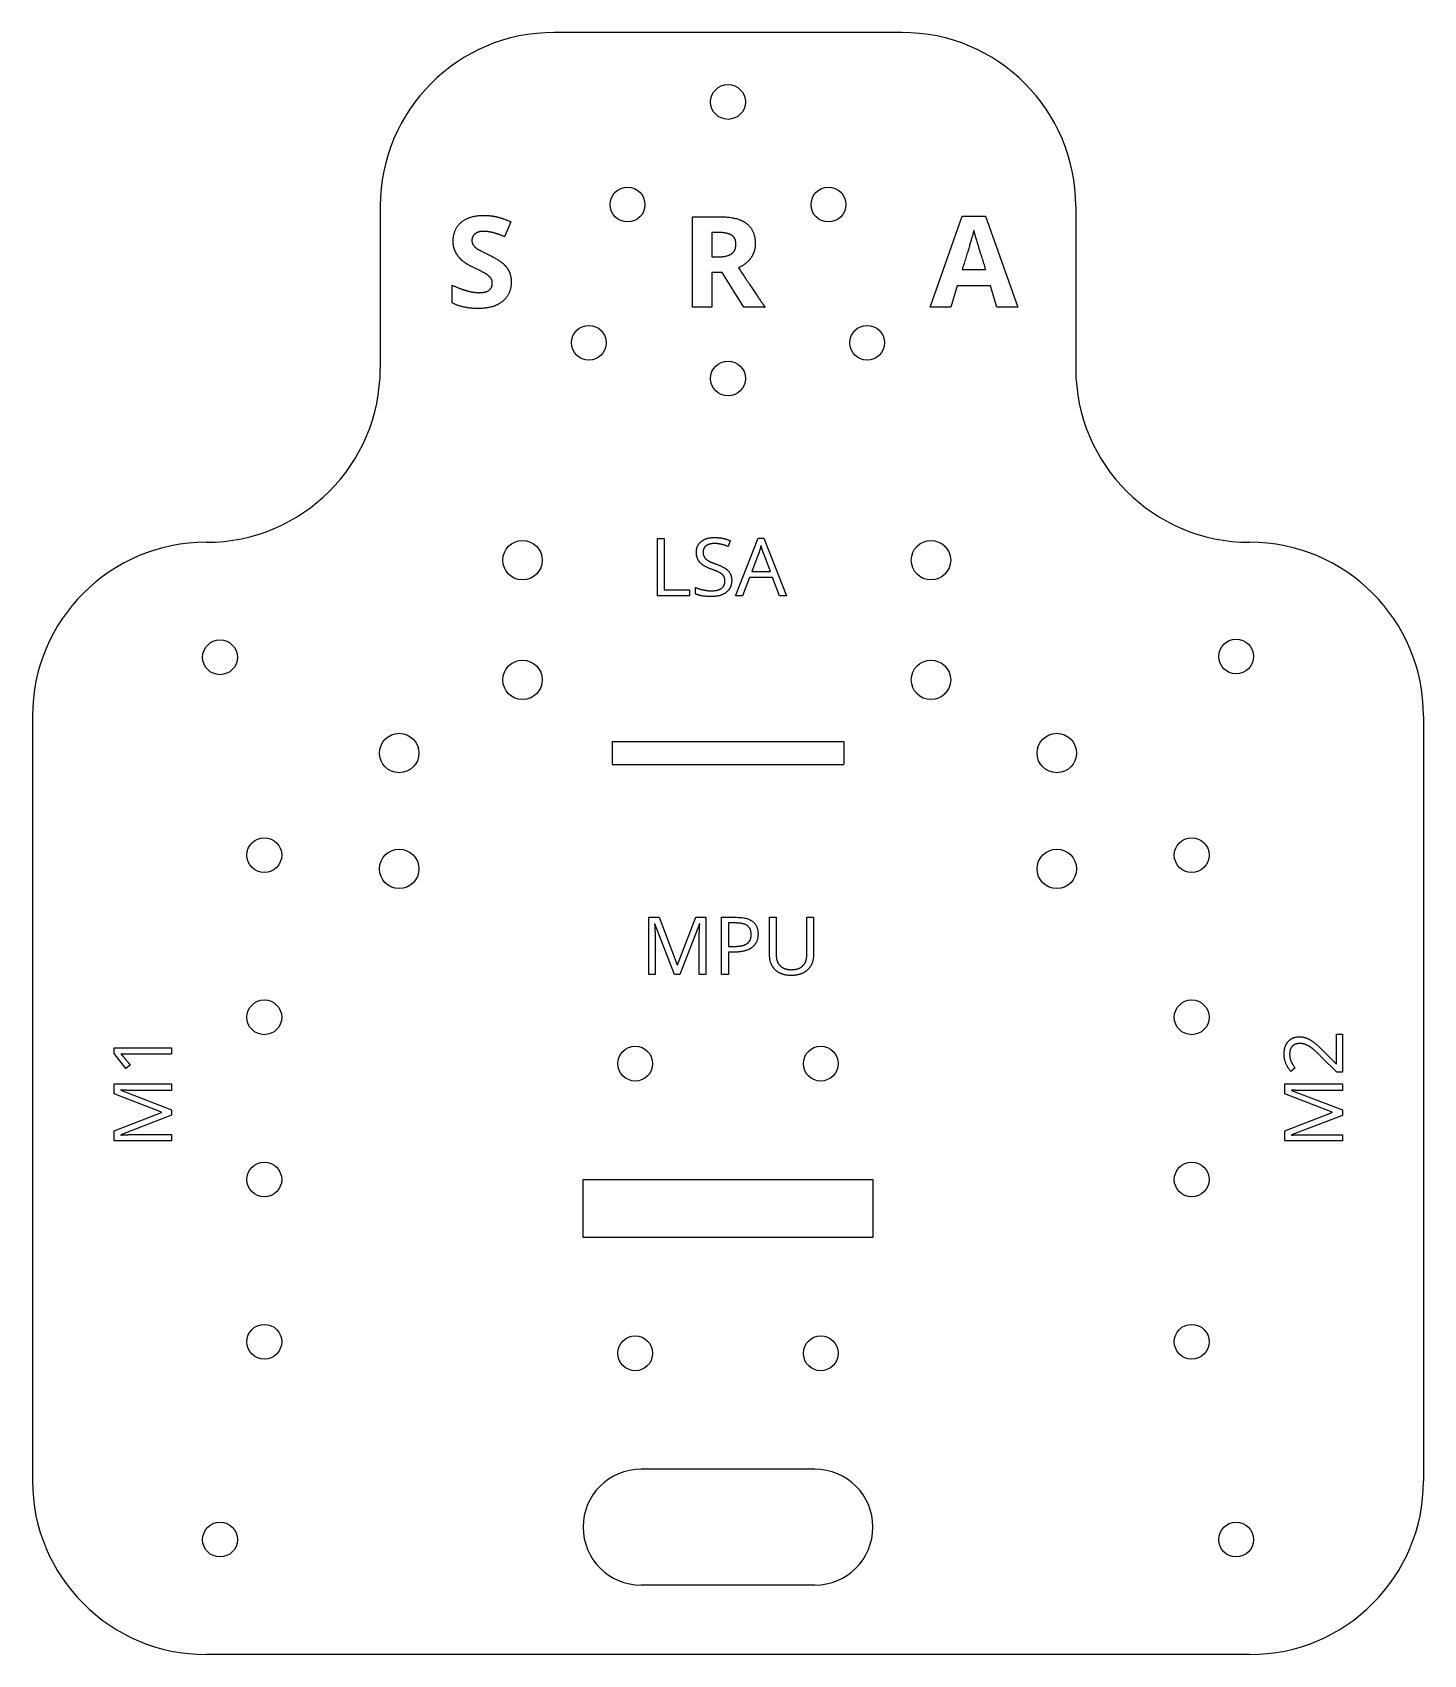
# Model space of a CAD drawing. Extents: x -60 to 60, y -70 to 70.
import ezdxf

# ---------------------------------------------------------------- set-up
doc = ezdxf.new("R2010")
doc.units = 0
doc.header["$MEASUREMENT"] = 0
doc.layers.add('MODELSKETCH_VISIBLE', color=7, linetype='CONTINUOUS')

msp = doc.modelspace()

# ---------------------------------------------------------------- linework, layer by layer
at = {"layer": 'MODELSKETCH_VISIBLE'}
for p, q in [((15, 70), (-15, 70)), ((-30, 55), (-30, 41)), ((30, 55), (30, 41)), ((-18.74, 53.66), (-19.27, 52.37)), ((-3.05, 54.1), (-0.77, 54.1)), ((-3.05, 46.28), (-3.05, 54.1)), ((17.43, 46.28), (20.19, 54.13)), ((20.19, 54.13), (22.22, 54.13)), ((22.22, 54.13), (24.99, 46.28)), ((-1.39, 52.74), (-1.39, 50.63)), ((-0.89, 52.74), (-1.39, 52.74)), ((-1.39, 50.63), (-0.86, 50.63)), ((-0.51, 49.28), (-1.39, 49.28)), ((-1.39, 49.28), (-1.39, 46.28)), ((1.36, 46.28), (-0.51, 49.28)), ((20.2, 49.53), (22.24, 49.53)), ((-23.8, 46.65), (-23.8, 48.19)), ((19.78, 48.14), (19.22, 46.28)), ((22.64, 48.14), (19.78, 48.14)), ((23.2, 46.28), (22.64, 48.14)), ((-1.39, 46.28), (-3.05, 46.28)), ((3.2, 46.28), (1.36, 46.28)), ((19.22, 46.28), (17.43, 46.28)), ((24.99, 46.28), (23.2, 46.28)), ((-6.08, 21.38), (-6.08, 26.33)), ((-6.08, 26.33), (-5.5, 26.33)), ((-5.5, 26.33), (-5.5, 21.9)), ((0.2, 26.13), (0.02, 25.63)), ((0.66, 21.38), (2.61, 26.36)), ((2.61, 26.36), (3.1, 26.36)), ((3.1, 26.36), (5.05, 21.38)), ((2.64, 25.01), (2.05, 23.47)), ((3.66, 23.47), (3.08, 25.01)), ((1.85, 22.95), (1.24, 21.38)), ((3.84, 22.95), (1.85, 22.95)), ((2.05, 23.47), (3.66, 23.47)), ((4.45, 21.38), (3.84, 22.95)), ((-3.32, 21.38), (-6.08, 21.38)), ((-5.5, 21.9), (-3.32, 21.9)), ((-3.32, 21.9), (-3.32, 21.38)), ((-2.8, 21.54), (-2.8, 22.09)), ((1.24, 21.38), (0.66, 21.38)), ((5.05, 21.38), (4.45, 21.38)), ((-60, 11), (-60, -55)), ((60, 11), (60, -55)), ((-10, 8.81), (-10, 6.81)), ((-10, 8.81), (10, 8.81)), ((10, 8.81), (10, 6.81)), ((-10, 6.81), (10, 6.81)), ((-6.82, -6.37), (-5.95, -6.37)), ((-6.82, -11.32), (-6.82, -6.37)), ((-6.31, -6.93), (-6.33, -6.93)), ((-4.62, -11.32), (-6.31, -6.93)), ((-5.95, -6.37), (-4.38, -10.46)), ((-4.35, -10.46), (-2.77, -6.37)), ((-2.46, -6.94), (-4.16, -11.32)), ((-2.77, -6.37), (-1.91, -6.37)), ((-2.44, -6.94), (-2.46, -6.94)), ((-1.91, -6.37), (-1.91, -11.32)), ((-0.55, -11.32), (-0.55, -6.37)), ((-0.55, -6.37), (0.74, -6.37)), ((0.67, -6.86), (0.03, -6.86)), ((0.03, -6.86), (0.03, -8.88)), ((3.58, -9.56), (3.58, -6.37)), ((3.58, -6.37), (4.16, -6.37)), ((4.16, -6.37), (4.16, -9.6)), ((6.8, -9.59), (6.8, -6.37)), ((6.8, -6.37), (7.38, -6.37)), ((7.38, -6.37), (7.38, -9.57)), ((-6.29, -8.17), (-6.29, -11.32)), ((-2.48, -11.32), (-2.48, -8.13)), ((0.03, -8.88), (0.55, -8.88)), ((0.03, -9.37), (0.03, -11.32)), ((0.61, -9.37), (0.03, -9.37)), ((-4.38, -10.46), (-4.35, -10.46)), ((-6.29, -11.32), (-6.82, -11.32)), ((-4.16, -11.32), (-4.62, -11.32)), ((-1.91, -11.32), (-2.48, -11.32)), ((0.03, -11.32), (-0.55, -11.32)), ((52.48, -16.47), (53, -16.47)), ((52.48, -19.02), (52.48, -16.47)), ((53, -16.47), (53, -19.73)), ((-52.96, -18.12), (-52.96, -17.64)), ((-52.96, -17.64), (-48, -17.64)), ((-51.94, -19.43), (-52.96, -18.12)), ((-48, -18.19), (-51.53, -18.19)), ((-48, -17.64), (-48, -18.19)), ((51.39, -17.94), (52.45, -19.02)), ((-51.56, -19.13), (-51.94, -19.43)), ((48.92, -19.37), (48.54, -19.67)), ((52.51, -19.73), (51.2, -18.43)), ((52.45, -19.02), (52.48, -19.02)), ((-52.96, -20.75), (-48, -20.75)), ((-52.96, -21.61), (-52.96, -20.75)), ((-48, -20.75), (-48, -21.32)), ((48.04, -20.75), (53, -20.75)), ((48.04, -21.61), (48.04, -20.75)), ((53, -19.73), (52.51, -19.73)), ((53, -20.75), (53, -21.33)), ((-48.87, -23.19), (-52.96, -21.61)), ((-52.39, -21.27), (-52.39, -21.3)), ((-52.39, -21.3), (-48, -23)), ((-48, -21.32), (-51.19, -21.32)), ((52.13, -23.19), (48.04, -21.61)), ((48.61, -21.28), (48.61, -21.31)), ((48.61, -21.31), (53, -23)), ((53, -21.33), (49.81, -21.33)), ((-52.96, -24.79), (-48.87, -23.22)), ((-48, -23.46), (-52.39, -25.14)), ((-48.87, -23.22), (-48.87, -23.19)), ((-48, -23), (-48, -23.46)), ((48.04, -24.79), (52.13, -23.22)), ((53, -23.47), (48.61, -25.15)), ((52.13, -23.22), (52.13, -23.19)), ((53, -23), (53, -23.47)), ((-52.96, -25.66), (-52.96, -24.79)), ((-52.39, -25.14), (-52.39, -25.17)), ((-51.15, -25.12), (-48, -25.12)), ((-48, -25.12), (-48, -25.66)), ((48.04, -25.66), (48.04, -24.79)), ((48.61, -25.15), (48.61, -25.17)), ((49.85, -25.13), (53, -25.13)), ((53, -25.13), (53, -25.66)), ((-48, -25.66), (-52.96, -25.66)), ((53, -25.66), (48.04, -25.66)), ((-12.5, -34), (-12.5, -29)), ((-12.5, -29), (12.5, -29)), ((12.5, -29), (12.5, -34)), ((12.5, -34), (-12.5, -34)), ((7.5, -54), (-7.5, -54)), ((7.5, -64), (-7.5, -64)), ((45, -70), (-45, -70))]:
    msp.add_line(p, q, dxfattribs=at)
for centre, radius in [((0, 64), 1.5), ((-8.66, 55.14), 1.5), ((8.66, 55.14), 1.5), ((-12, 43.22), 1.5), ((12, 43.22), 1.5), ((0, 40.14), 1.5), ((-17.72, 24.45), 1.7), ((17.51, 24.45), 1.7), ((-43.82, 16.07), 1.5), ((43.83, 16.14), 1.5), ((-17.72, 14.12), 1.7), ((17.51, 14.12), 1.7), ((-28.36, 7.81), 1.7), ((28.36, 7.81), 1.7), ((-40, -1), 1.5), ((40, -1), 1.5), ((-28.36, -2.19), 1.7), ((28.36, -2.19), 1.7), ((-40, -15), 1.5), ((40, -15), 1.5), ((-8, -19), 1.5), ((8, -19), 1.5), ((-40, -29), 1.5), ((40, -29), 1.5), ((-40, -43), 1.5), ((40, -43), 1.5), ((-8, -44), 1.5), ((8, -44), 1.5), ((-43.82, -60.08), 1.5), ((43.83, -60.08), 1.5)]:
    msp.add_circle(centre, radius, dxfattribs=at)
for centre, radius, start, end in [((-15, 55), 15, 90, 180), ((15, 55), 15, 0, 90), ((-45, 41), 15, 270, 0), ((45, 41), 15, 180, 270), ((-45, 11), 15, 90, 180), ((45, 11), 15, 0, 90), ((-7.5, -59), 5, 90, 270), ((7.5, -59), 5, 270, 90), ((-45, -55), 15, 180, 270), ((45, -55), 15, 270, 0)]:
    msp.add_arc(centre, radius, start, end, dxfattribs=at)
for points in [[(-23.71, 51.99), (-23.71, 53.03), (-23, 53.62)], [(-23, 53.62), (-22.3, 54.21), (-21.06, 54.21)], [(-21.06, 54.21), (-20.45, 54.21), (-19.89, 54.07)], [(-19.89, 54.07), (-19.34, 53.93), (-18.74, 53.66)], [(-0.77, 54.1), (0.82, 54.1), (1.59, 53.52)], [(1.59, 53.52), (2.35, 52.94), (2.35, 51.76)], [(-23.49, 51.03), (-23.71, 51.44), (-23.71, 51.99)], [(-21.83, 52.61), (-22.09, 52.4), (-22.09, 52.04)], [(-22.09, 52.04), (-22.09, 51.82), (-21.98, 51.66)], [(-21.11, 52.83), (-21.58, 52.83), (-21.83, 52.61)], [(-20.31, 52.73), (-20.72, 52.83), (-21.11, 52.83)], [(-19.27, 52.37), (-19.9, 52.63), (-20.31, 52.73)], [(0.3, 52.51), (-0.09, 52.74), (-0.89, 52.74)], [(0.68, 51.72), (0.68, 52.27), (0.3, 52.51)], [(21.21, 52.92), (21.04, 52.23), (20.2, 49.53)], [(21.35, 52.4), (21.25, 52.73), (21.21, 52.92)], [(22.24, 49.53), (21.45, 52.06), (21.35, 52.4)], [(-22.92, 50.3), (-23.28, 50.61), (-23.49, 51.03)], [(-21.98, 51.66), (-21.88, 51.5), (-21.66, 51.34)], [(-21.66, 51.34), (-21.44, 51.19), (-20.61, 50.8)], [(-20.61, 50.8), (-19.51, 50.27), (-19.11, 49.74)], [(-0.86, 50.63), (-0.07, 50.63), (0.3, 50.89)], [(0.3, 50.89), (0.68, 51.15), (0.68, 51.72)], [(1.97, 50.53), (1.59, 49.99), (0.9, 49.69)], [(2.35, 51.76), (2.35, 51.07), (1.97, 50.53)], [(-21.85, 49.66), (-22.56, 49.99), (-22.92, 50.3)], [(-20.83, 49.13), (-21.08, 49.29), (-21.85, 49.66)], [(-20.45, 48.78), (-20.58, 48.96), (-20.83, 49.13)], [(-19.11, 49.74), (-18.7, 49.22), (-18.7, 48.45)], [(0.9, 49.69), (2.66, 47.05), (3.2, 46.28)], [(-23.8, 48.19), (-23.01, 47.83), (-22.46, 47.69)], [(-22.46, 47.69), (-21.91, 47.54), (-21.45, 47.54)], [(-21.45, 47.54), (-20.91, 47.54), (-20.62, 47.75)], [(-20.62, 47.75), (-20.33, 47.96), (-20.33, 48.37)], [(-20.33, 48.37), (-20.33, 48.6), (-20.45, 48.78)], [(-18.7, 48.45), (-18.7, 47.39), (-19.46, 46.78)], [(-21.58, 46.17), (-22.83, 46.17), (-23.8, 46.65)], [(-19.46, 46.78), (-20.22, 46.17), (-21.58, 46.17)], [(-2.73, 25.15), (-2.73, 25.73), (-2.3, 26.07)], [(-2.3, 26.07), (-1.87, 26.41), (-1.16, 26.41)], [(-1.89, 25.69), (-2.15, 25.5), (-2.15, 25.15)], [(-1.18, 25.89), (-1.63, 25.89), (-1.89, 25.69)], [(0.02, 25.63), (-0.6, 25.89), (-1.18, 25.89)], [(-1.16, 26.41), (-0.42, 26.41), (0.2, 26.13)], [(2.85, 25.72), (2.77, 25.4), (2.64, 25.01)], [(3.08, 25.01), (2.97, 25.3), (2.85, 25.72)], [(-2.44, 24.27), (-2.73, 24.61), (-2.73, 25.15)], [(-1.45, 23.68), (-2.14, 23.93), (-2.44, 24.27)], [(-2.15, 25.15), (-2.15, 24.89), (-2.05, 24.73)], [(-2.05, 24.73), (-1.96, 24.56), (-1.73, 24.42)], [(-1.73, 24.42), (-1.51, 24.29), (-1.04, 24.12)], [(-1.04, 24.12), (-0.26, 23.84), (0.03, 23.52)], [(-0.71, 23.37), (-0.95, 23.51), (-1.45, 23.68)], [(-0.36, 23.06), (-0.47, 23.23), (-0.71, 23.37)], [(-0.55, 22.03), (-0.26, 22.25), (-0.26, 22.64)], [(-0.26, 22.64), (-0.26, 22.9), (-0.36, 23.06)], [(0.32, 22.7), (0.32, 22.04), (-0.15, 21.68)], [(0.03, 23.52), (0.32, 23.2), (0.32, 22.7)], [(-2.8, 22.09), (-2.49, 21.96), (-2.13, 21.89)], [(-1.44, 21.31), (-2.32, 21.31), (-2.8, 21.54)], [(-2.13, 21.89), (-1.77, 21.81), (-1.42, 21.81)], [(-0.15, 21.68), (-0.63, 21.31), (-1.44, 21.31)], [(-1.42, 21.81), (-0.84, 21.81), (-0.55, 22.03)], [(-6.33, -6.93), (-6.29, -7.45), (-6.29, -8.17)], [(-2.48, -8.13), (-2.48, -7.58), (-2.44, -6.94)], [(1.68, -7.1), (1.35, -6.86), (0.67, -6.86)], [(0.74, -6.37), (2.59, -6.37), (2.59, -7.81)], [(1.66, -8.63), (2, -8.38), (2, -7.84)], [(2, -7.84), (2, -7.35), (1.68, -7.1)], [(2.59, -7.81), (2.59, -8.56), (2.08, -8.97)], [(0.55, -8.88), (1.31, -8.88), (1.66, -8.63)], [(2.08, -8.97), (1.57, -9.37), (0.61, -9.37)], [(4.07, -10.9), (3.58, -10.41), (3.58, -9.56)], [(4.16, -9.6), (4.16, -10.22), (4.5, -10.55)], [(6.46, -10.55), (6.8, -10.22), (6.8, -9.59)], [(7.38, -9.57), (7.38, -10.42), (6.86, -10.91)], [(5.46, -11.39), (4.56, -11.39), (4.07, -10.9)], [(4.5, -10.55), (4.84, -10.89), (5.49, -10.89)], [(6.86, -10.91), (6.35, -11.39), (5.46, -11.39)], [(5.49, -10.89), (6.12, -10.89), (6.46, -10.55)], [(48.33, -17.08), (48.69, -16.68), (49.29, -16.68)], [(49.29, -16.68), (49.76, -16.68), (50.22, -16.95)], [(-52.37, -18.17), (-52.3, -18.24), (-52.22, -18.32)], [(-51.53, -18.19), (-51.97, -18.19), (-52.37, -18.17)], [(47.97, -18.18), (47.97, -17.48), (48.33, -17.08)], [(48.54, -19.67), (47.97, -18.98), (47.97, -18.18)], [(48.68, -17.5), (48.45, -17.74), (48.45, -18.17)], [(48.45, -18.17), (48.45, -18.48), (48.55, -18.75)], [(49.31, -17.26), (48.92, -17.26), (48.68, -17.5)], [(49.84, -17.36), (49.6, -17.26), (49.31, -17.26)], [(50.34, -17.64), (50.08, -17.45), (49.84, -17.36)], [(50.22, -16.95), (50.68, -17.21), (51.39, -17.94)], [(51.2, -18.43), (50.6, -17.83), (50.34, -17.64)], [(-52.22, -18.32), (-52.14, -18.41), (-51.56, -19.13)], [(48.55, -18.75), (48.66, -19.03), (48.92, -19.37)], [(-51.19, -21.32), (-51.74, -21.32), (-52.39, -21.27)], [(49.81, -21.33), (49.26, -21.33), (48.61, -21.28)], [(-52.39, -25.17), (-51.87, -25.12), (-51.15, -25.12)], [(48.61, -25.17), (49.13, -25.13), (49.85, -25.13)]]:
    msp.add_open_spline(points, degree=2, dxfattribs=at)

doc.saveas('drawing.dxf')
